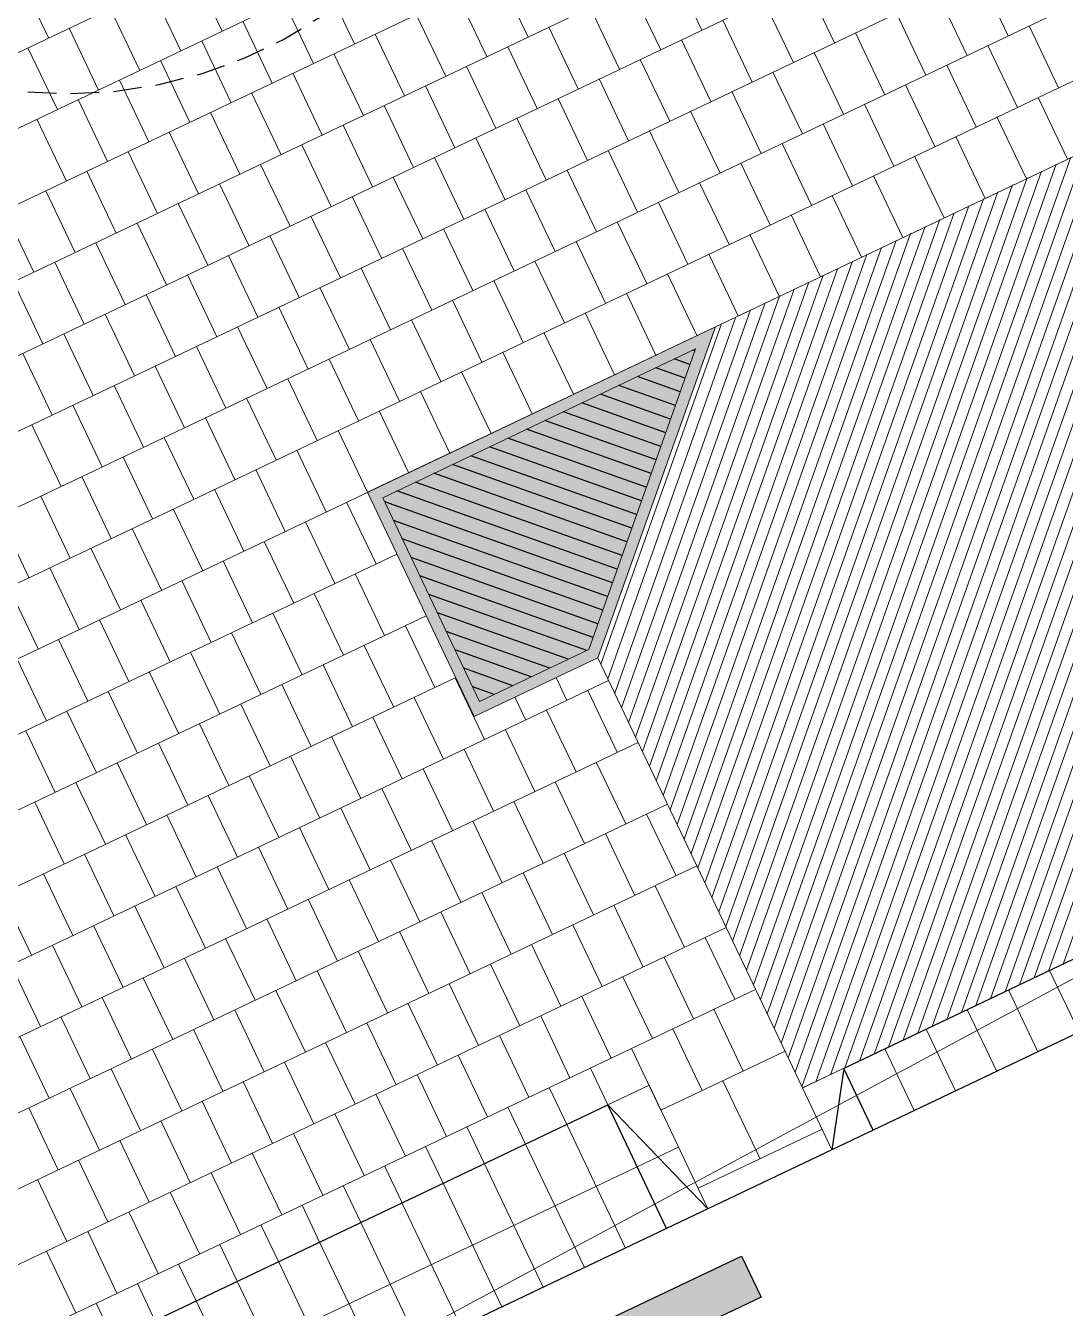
# Model space of a CAD drawing. Header units: metres. Extents: x 678805 to 1359287, y 2747329 to 5497370.
# Drawn here: x 679670.16 to 679679.28, y 2748526.67 to 2748537.93 of the extents above; entities that cross this region are included whole.
import ezdxf
from ezdxf.enums import TextEntityAlignment as Align

# ---------------------------------------------------------------- set-up
doc = ezdxf.new("R2010")
doc.units = ezdxf.units.M
doc.linetypes.add('XREF_MON_SFT_TREES$0$HIDDEN', pattern=[0.375, 0.25, -0.125])
for name, color, linetype in [('00_XREF_MON_HSC_PAVEMENT', 7, 'Continuous'), ('00_XREF_TWQ_SFT_TREES', 7, 'Continuous'), ('00_XREF_TWQ_URBAN CONTEXT', 7, 'Continuous'), ('XREF_MON_EIT SUPPORT$0$02-L-Painted line', 254, 'Continuous'), ('XREF_MON_EIT SUPPORT$0$02-L-PINTURA', 253, 'Continuous'), ('XREF_MON_GENERAL_LAYOUT$0$02-L-Edge Line Stair +10cm', 6, 'Continuous'), ('XREF_MON_GENERAL_LAYOUT$0$02-L-Plan Change', 8, 'Continuous'), ('XREF_MON_HSC_PAVEMENT$0$03-TR-Tree Pit_Green', 74, 'Continuous'), ('XREF_MON_SFT_TREES$0$SL_TREE_CANOPY', 251, 'XREF_MON_SFT_TREES$0$HIDDEN'), ('XREF_MON_SFT_TREES$0$SL_TREE_TRUNK', 251, 'Continuous'), ('XREF_MON_URBAN CONTEXT$0$XREF_MON_EIT SUPPORT', 7, 'Continuous')]:
    doc.layers.add(name, color=color, linetype=linetype)
for name, color, linetype, true_color in [('02-L-Waterfeatures 01', 7, 'Continuous', 0x4da6ff), ('XREF_MON_HSC_PAVEMENT$0$03-TR-Tree Pit_White', 7, 'Continuous', 0xfcfcfc), ('XREF_MON_SFT_TREES$0$SL_TREE_ACACIA_NILOTICA', 7, 'Continuous', 0x264d00)]:
    doc.layers.add(name, color=color, linetype=linetype, true_color=true_color)
for name, color, linetype, lineweight in [('XREF_MON_GENERAL_LAYOUT$0$02-L-Level Curves 0.50m', 33, 'Continuous', 5), ('XREF_MON_GENERAL_LAYOUT$0$02-L-Material Change', 251, 'Continuous', 5), ('XREF_MON_GENERAL_LAYOUT$0$04-BK-Tree Pit', 6, 'Continuous', 5), ('XREF_MON_HSC_PAVEMENT$0$02-L-B-Flat Bar', 251, 'Continuous', 5), ('XREF_MON_HSC_PAVEMENT$0$04-BK-Tree Pit', 6, 'Continuous', 5)]:
    doc.layers.add(name, color=color, linetype=linetype, lineweight=lineweight)
for name, color, linetype, lineweight, true_color in [('XREF_MON_HSC_PAVEMENT$0$02-L-Joints-Paviment_07_Precast Concrete Blocks 60X40', 7, 'Continuous', 5, 0x999999), ('XREF_MON_HSC_PAVEMENT$0$03-TR-Pavement_07_Precast Concrete Blocks 20X10', 7, 'Continuous', 5, 0x999999), ('XREF_MON_HSC_PAVEMENT$0$03-TR-Pavement_07_Precast Concrete Blocks 60X40', 7, 'Continuous', 5, 0x999999)]:
    doc.layers.add(name, color=color, linetype=linetype, lineweight=lineweight, true_color=true_color)
doc.layers.get('XREF_MON_SFT_TREES$0$SL_TREE_ACACIA_NILOTICA').off()
doc.styles.add('XREF_MON_GENERAL_LAYOUT$0$Standard', font='arial.ttf')

# ---------------------------------------------------------------- blocks, each defined once
blk = doc.blocks.new('*U47')
h = blk.add_hatch(color=256)
h.dxf.hatch_style = 1
h.paths.add_polyline_path([(7.523, 14.149), (7.523, 14.549), (13.523, 14.549), (13.523, 14.149)])
h = blk.add_hatch(color=256)
h.dxf.hatch_style = 1
h.paths.add_polyline_path([(7.523, 13.349), (7.523, 13.749), (13.523, 13.749), (13.523, 13.349)])
h = blk.add_hatch(color=256)
h.dxf.hatch_style = 1
h.paths.add_polyline_path([(7.523, 12.549), (7.523, 12.949), (13.523, 12.949), (13.523, 12.549)])
h = blk.add_hatch(color=256)
h.dxf.hatch_style = 1
h.paths.add_polyline_path([(7.523, 11.749), (7.523, 12.149), (13.523, 12.149), (13.523, 11.749)])
h = blk.add_hatch(color=256)
h.dxf.hatch_style = 1
h.paths.add_polyline_path([(7.523, 10.949), (7.523, 11.349), (13.523, 11.349), (13.523, 10.949)])
h = blk.add_hatch(color=256)
h.dxf.hatch_style = 1
h.paths.add_polyline_path([(7.523, 10.149), (7.523, 10.549), (13.523, 10.549), (13.523, 10.149)])
h = blk.add_hatch(color=256)
h.dxf.hatch_style = 1
h.paths.add_polyline_path([(7.523, 9.349), (7.523, 9.749), (13.523, 9.749), (13.523, 9.349)])
h = blk.add_hatch(color=256)
h.dxf.hatch_style = 1
h.paths.add_polyline_path([(7.523, 8.549), (7.523, 8.949), (13.523, 8.949), (13.523, 8.549)])
at = {"layer": 'XREF_MON_EIT SUPPORT$0$02-L-PINTURA'}
for points in [[(7.523, 14.149), (7.523, 14.549), (13.523, 14.549), (13.523, 14.149)], [(7.523, 13.349), (7.523, 13.749), (13.523, 13.749), (13.523, 13.349)], [(7.523, 12.549), (7.523, 12.949), (13.523, 12.949), (13.523, 12.549)], [(7.523, 11.749), (7.523, 12.149), (13.523, 12.149), (13.523, 11.749)], [(7.523, 10.949), (7.523, 11.349), (13.523, 11.349), (13.523, 10.949)], [(7.523, 10.149), (7.523, 10.549), (13.523, 10.549), (13.523, 10.149)], [(7.523, 9.349), (7.523, 9.749), (13.523, 9.749), (13.523, 9.349)], [(7.523, 8.549), (7.523, 8.949), (13.523, 8.949), (13.523, 8.549)]]:
    blk.add_lwpolyline(points, close=True, dxfattribs=at)
blk = doc.blocks.new('XREF_MON_EIT SUPPORT')
at = {"layer": 'XREF_MON_EIT SUPPORT$0$02-L-Painted line', "rotation": 205.4458425004114}
blk.add_blockref('*U47', (679679.558, 2748538.085), dxfattribs=at)
blk = doc.blocks.new('XREF_MON_URBAN CONTEXT')
at = {"layer": 'XREF_MON_URBAN CONTEXT$0$XREF_MON_EIT SUPPORT'}
blk.add_blockref('XREF_MON_EIT SUPPORT', (0, 0), dxfattribs=at)
blk = doc.blocks.new('XREF_MON_SFT_TREES$0$Acacia_nilotica')
h = blk.add_hatch()
h.set_pattern_fill('ANSI31', color=256, scale=0.1)
edge = h.paths.add_edge_path()
edge.add_arc((0, 0), 4, 0, 360)
at = {"layer": 'XREF_MON_SFT_TREES$0$SL_TREE_TRUNK'}
h = blk.add_hatch(color=256, dxfattribs=at)
h.dxf.hatch_style = 1
edge = h.paths.add_edge_path()
edge.add_arc((0, 0), 0.25, 0, 360)
at = {"layer": 'XREF_MON_SFT_TREES$0$SL_TREE_CANOPY', "linetype": 'XREF_MON_SFT_TREES$0$HIDDEN'}
blk.add_circle((0, 0), 4, dxfattribs=at)
at = {"layer": 'XREF_MON_SFT_TREES$0$SL_TREE_TRUNK'}
blk.add_circle((0, 0), 0.25, dxfattribs=at)
blk = doc.blocks.new('XREF_MON_SFT_TREES')
at = {"layer": 'XREF_MON_SFT_TREES$0$SL_TREE_ACACIA_NILOTICA', "rotation": 25.44812939262281}
blk.add_blockref('XREF_MON_SFT_TREES$0$Acacia_nilotica', (679670.523, 2748541.325), dxfattribs=at)
blk = doc.blocks.new('XREF_MON_HSC_PAVEMENT$0$Tree Pit Ford')
at = {"layer": 'XREF_MON_HSC_PAVEMENT$0$03-TR-Tree Pit_Green', "ltscale": 0.3}
h = blk.add_hatch(dxfattribs=at)
h.set_pattern_fill('ANSI31', color=256, scale=0.04)
h.paths.add_polyline_path([(-0.045, 1.149), (1.934, -0.83), (-1.104, -0.83), (-1.104, 1.149)])
at = {"layer": 'XREF_MON_HSC_PAVEMENT$0$03-TR-Tree Pit_White'}
h = blk.add_hatch(color=256, dxfattribs=at)
h.dxf.hatch_style = 1
h.paths.add_polyline_path([(-0.004, 1.249), (2.175, -0.93), (-1.204, -0.93), (-1.204, 1.249)])
blk = doc.blocks.new('*U457')
at = {"layer": 'XREF_MON_HSC_PAVEMENT$0$02-L-Joints-Paviment_07_Precast Concrete Blocks 60X40'}
blk.add_lwpolyline([(0, 0.601), (0, 0.001)], dxfattribs=at)
blk = doc.blocks.new('*U458')
at = {"layer": 'XREF_MON_HSC_PAVEMENT$0$02-L-Joints-Paviment_07_Precast Concrete Blocks 60X40', "color": 0, "linetype": 'ByBlock', "lineweight": -2, "transparency": 16777216, "rotation": 25.45025193008647}
for p in [(679691.679, 2748534.94), (679691.318, 2748534.768), (679690.957, 2748534.596), (679690.596, 2748534.424), (679690.235, 2748534.253), (679689.873, 2748534.081), (679689.512, 2748533.909), (679689.151, 2748533.737), (679688.79, 2748533.565), (679688.429, 2748533.393), (679688.067, 2748533.221), (679687.706, 2748533.049), (679687.345, 2748532.877), (679686.984, 2748532.706), (679686.623, 2748532.534), (679686.262, 2748532.362), (679685.9, 2748532.19), (679685.539, 2748532.018), (679685.178, 2748531.846), (679684.817, 2748531.674), (679684.456, 2748531.502), (679684.094, 2748531.33), (679683.733, 2748531.159), (679683.372, 2748530.987), (679683.011, 2748530.815), (679682.65, 2748530.643), (679682.289, 2748530.471), (679681.927, 2748530.299), (679681.566, 2748530.127), (679681.205, 2748529.955), (679680.844, 2748529.783), (679680.483, 2748529.612), (679680.121, 2748529.44), (679679.76, 2748529.268), (679679.399, 2748529.096), (679679.038, 2748528.924), (679678.677, 2748528.752), (679678.316, 2748528.58), (679677.954, 2748528.408), (679677.593, 2748528.236), (679677.232, 2748528.065)]:
    blk.add_blockref('*U457', p, dxfattribs=at)
blk = doc.blocks.new('XREF_MON_HSC_PAVEMENT')
at = {"layer": 'XREF_MON_HSC_PAVEMENT$0$03-TR-Pavement_07_Precast Concrete Blocks 20X10'}
h = blk.add_hatch(dxfattribs=at)
h.set_pattern_fill('ANSI31', color=256, scale=0.0315, angle=25.5)
h.set_pattern_definition([(70.5, (0, 0), (-0.094275932128, 0.033384858509), [])])
h.paths.add_polyline_path([(679676.974, 2748528.606), (679675.178, 2748532.381), (679676.209, 2748535.285), (679680.101, 2748537.142), (679682.928, 2748536.138), (679683.932, 2748538.965), (679687.777, 2748540.795), (679690.604, 2748539.791), (679691.608, 2748542.618), (679695.453, 2748544.447), (679698.281, 2748543.443), (679699.284, 2748546.271), (679703.122, 2748548.097), (679705.955, 2748547.096), (679706.96, 2748549.923), (679710.804, 2748551.752), (679713.537, 2748550.782), (679713.631, 2748550.749), (679714.635, 2748553.575), (679718.48, 2748555.405), (679721.306, 2748554.401), (679722.311, 2748557.228), (679726.155, 2748559.057), (679728.987, 2748558.052), (679729.991, 2748560.877), (679733.836, 2748562.707), (679736.662, 2748561.703), (679737.666, 2748564.53), (679741.505, 2748566.362), (679744.333, 2748565.358), (679745.341, 2748568.182), (679749.186, 2748570.012), (679752.007, 2748569.011), (679753.031, 2748571.842), (679756.853, 2748573.661), (679759.68, 2748572.657), (679760.684, 2748575.483), (679764.527, 2748577.312), (679767.41, 2748576.278), (679769.209, 2748572.498)])
at = {"layer": 'XREF_MON_HSC_PAVEMENT$0$02-L-B-Flat Bar'}
for points in [[(679676.209, 2748535.285), (679764.525, 2748577.311)], [(679675.178, 2748532.381), (679676.974, 2748528.607)]]:
    blk.add_lwpolyline(points, dxfattribs=at)
at = {"layer": 'XREF_MON_HSC_PAVEMENT$0$02-L-Joints-Paviment_07_Precast Concrete Blocks 60X40'}
for p, q in [((679676.974, 2748528.607), (679769.209, 2748572.498)), ((679673.233, 2748533.204), (679672.975, 2748533.745)), ((679672.872, 2748533.032), (679672.614, 2748533.573)), ((679672.511, 2748532.86), (679672.253, 2748533.402)), ((679672.15, 2748532.688), (679671.892, 2748533.23)), ((679671.788, 2748532.516), (679671.531, 2748533.058)), ((679673.308, 2748532.575), (679673.05, 2748533.116)), ((679672.947, 2748532.403), (679672.689, 2748532.945)), ((679671.427, 2748532.344), (679671.169, 2748532.886)), ((679671.066, 2748532.172), (679670.808, 2748532.714)), ((679672.586, 2748532.231), (679672.328, 2748532.773)), ((679672.224, 2748532.059), (679671.966, 2748532.601)), ((679673.749, 2748532.12), (679673.491, 2748532.662)), ((679670.705, 2748532), (679670.447, 2748532.542)), ((679673.388, 2748531.948), (679673.13, 2748532.49)), ((679670.344, 2748531.829), (679670.086, 2748532.37)), ((679671.863, 2748531.887), (679671.605, 2748532.429)), ((679671.502, 2748531.715), (679671.244, 2748532.257)), ((679673.026, 2748531.776), (679672.769, 2748532.318)), ((679672.665, 2748531.604), (679672.407, 2748532.146)), ((679674.185, 2748531.663), (679673.927, 2748532.205)), ((679674.907, 2748532.007), (679674.812, 2748532.207)), ((679671.141, 2748531.543), (679670.883, 2748532.085)), ((679673.824, 2748531.491), (679673.566, 2748532.033)), ((679674.546, 2748531.835), (679674.451, 2748532.035)), ((679675.348, 2748531.552), (679675.09, 2748532.094)), ((679670.78, 2748531.372), (679670.522, 2748531.913)), ((679672.304, 2748531.432), (679672.046, 2748531.974)), ((679674.987, 2748531.38), (679674.729, 2748531.922)), ((679671.943, 2748531.261), (679671.685, 2748531.802)), ((679673.462, 2748531.319), (679673.205, 2748531.861)), ((679670.418, 2748531.2), (679670.161, 2748531.741)), ((679673.101, 2748531.147), (679672.843, 2748531.689)), ((679674.626, 2748531.208), (679674.368, 2748531.75)), ((679671.582, 2748531.089), (679671.324, 2748531.631)), ((679674.264, 2748531.036), (679674.007, 2748531.578)), ((679672.74, 2748530.975), (679672.482, 2748531.517)), ((679675.423, 2748530.923), (679675.165, 2748531.465)), ((679671.22, 2748530.917), (679670.963, 2748531.459)), ((679673.903, 2748530.865), (679673.645, 2748531.406)), ((679670.859, 2748530.745), (679670.601, 2748531.287)), ((679672.379, 2748530.804), (679672.121, 2748531.345)), ((679675.062, 2748530.751), (679674.804, 2748531.293)), ((679672.018, 2748530.632), (679671.76, 2748531.174)), ((679673.542, 2748530.693), (679673.284, 2748531.234)), ((679670.498, 2748530.573), (679670.24, 2748531.115)), ((679673.181, 2748530.521), (679672.923, 2748531.063)), ((679674.7, 2748530.579), (679674.443, 2748531.121)), ((679671.656, 2748530.46), (679671.399, 2748531.002)), ((679674.339, 2748530.408), (679674.081, 2748530.949)), ((679675.864, 2748530.468), (679675.606, 2748531.01)), ((679671.295, 2748530.288), (679671.037, 2748530.83)), ((679672.82, 2748530.349), (679672.562, 2748530.891)), ((679675.502, 2748530.297), (679675.245, 2748530.838)), ((679672.458, 2748530.177), (679672.201, 2748530.719)), ((679673.978, 2748530.236), (679673.72, 2748530.777)), ((679670.934, 2748530.116), (679670.676, 2748530.658)), ((679673.617, 2748530.064), (679673.359, 2748530.606)), ((679675.141, 2748530.125), (679674.883, 2748530.667)), ((679670.573, 2748529.944), (679670.315, 2748530.486)), ((679672.097, 2748530.005), (679671.839, 2748530.547)), ((679674.78, 2748529.953), (679674.522, 2748530.495)), ((679671.736, 2748529.833), (679671.478, 2748530.375)), ((679673.256, 2748529.892), (679672.998, 2748530.434)), ((679675.938, 2748529.84), (679675.681, 2748530.381)), ((679670.212, 2748529.772), (679669.954, 2748530.314)), ((679672.894, 2748529.72), (679672.637, 2748530.262)), ((679674.419, 2748529.781), (679674.161, 2748530.323)), ((679671.375, 2748529.661), (679671.117, 2748530.203)), ((679674.058, 2748529.609), (679673.8, 2748530.151)), ((679675.577, 2748529.668), (679675.319, 2748530.21)), ((679671.014, 2748529.49), (679670.756, 2748530.031)), ((679672.533, 2748529.548), (679672.275, 2748530.09)), ((679675.216, 2748529.496), (679674.958, 2748530.038)), ((679672.172, 2748529.376), (679671.914, 2748529.918)), ((679673.696, 2748529.437), (679673.439, 2748529.979)), ((679676.379, 2748529.385), (679676.121, 2748529.927)), ((679670.652, 2748529.318), (679670.395, 2748529.859)), ((679673.335, 2748529.265), (679673.077, 2748529.807)), ((679674.855, 2748529.324), (679674.597, 2748529.866)), ((679670.291, 2748529.146), (679670.033, 2748529.688)), ((679671.811, 2748529.204), (679671.553, 2748529.746)), ((679674.494, 2748529.152), (679674.236, 2748529.694)), ((679676.018, 2748529.213), (679675.76, 2748529.755)), ((679671.45, 2748529.033), (679671.192, 2748529.574)), ((679672.974, 2748529.093), (679672.716, 2748529.635)), ((679675.657, 2748529.041), (679675.399, 2748529.583)), ((679672.613, 2748528.922), (679672.355, 2748529.463)), ((679674.132, 2748528.98), (679673.875, 2748529.522)), ((679671.088, 2748528.861), (679670.831, 2748529.402)), ((679673.771, 2748528.808), (679673.513, 2748529.35)), ((679675.296, 2748528.869), (679675.038, 2748529.411)), ((679670.727, 2748528.689), (679670.469, 2748529.231)), ((679672.252, 2748528.75), (679671.994, 2748529.292)), ((679674.934, 2748528.697), (679674.677, 2748529.239)), ((679676.454, 2748528.756), (679676.196, 2748529.298)), ((679671.89, 2748528.578), (679671.633, 2748529.12)), ((679673.41, 2748528.636), (679673.152, 2748529.178)), ((679676.093, 2748528.584), (679675.835, 2748529.126)), ((679670.366, 2748528.517), (679670.108, 2748529.059)), ((679673.049, 2748528.465), (679672.791, 2748529.006)), ((679674.573, 2748528.526), (679674.315, 2748529.067)), ((679671.529, 2748528.406), (679671.271, 2748528.948)), ((679674.212, 2748528.354), (679673.954, 2748528.895)), ((679675.732, 2748528.412), (679675.474, 2748528.954)), ((679671.168, 2748528.234), (679670.91, 2748528.776)), ((679672.688, 2748528.293), (679672.43, 2748528.834)), ((679675.266, 2748528.459), (679675.113, 2748528.782)), ((679672.326, 2748528.121), (679672.069, 2748528.663)), ((679673.851, 2748528.182), (679673.593, 2748528.724)), ((679676.276, 2748528.671), (679676.602, 2748527.987)), ((679670.21, 2748526.053), (679675.628, 2748528.631)), ((679670.807, 2748528.062), (679670.549, 2748528.604)), ((679673.49, 2748528.01), (679673.232, 2748528.552)), ((679674.905, 2748528.287), (679674.751, 2748528.61)), ((679675.628, 2748528.631), (679676.143, 2748527.547)), ((679670.446, 2748527.89), (679670.188, 2748528.432)), ((679671.965, 2748527.949), (679671.707, 2748528.491)), ((679674.544, 2748528.115), (679674.39, 2748528.438)), ((679671.604, 2748527.777), (679671.346, 2748528.319)), ((679673.128, 2748527.838), (679672.871, 2748528.38)), ((679672.767, 2748527.666), (679672.509, 2748528.208)), ((679674.183, 2748527.943), (679674.029, 2748528.267)), ((679671.243, 2748527.605), (679670.985, 2748528.147)), ((679673.822, 2748527.771), (679673.668, 2748528.095)), ((679670.882, 2748527.433), (679670.624, 2748527.975)), ((679672.406, 2748527.494), (679672.148, 2748528.036)), ((679672.045, 2748527.322), (679671.787, 2748527.864)), ((679673.461, 2748527.599), (679673.307, 2748527.923)), ((679670.52, 2748527.261), (679670.263, 2748527.803)), ((679673.099, 2748527.428), (679672.945, 2748527.751)), ((679671.684, 2748527.151), (679671.426, 2748527.692)), ((679672.738, 2748527.256), (679672.584, 2748527.579)), ((679671.323, 2748526.979), (679671.065, 2748527.52)), ((679670.961, 2748526.807), (679670.704, 2748527.349)), ((679675.782, 2748527.375), (679671.087, 2748525.141)), ((679672.377, 2748527.084), (679672.223, 2748527.407)), ((679672.016, 2748526.912), (679671.862, 2748527.235)), ((679670.6, 2748526.635), (679670.342, 2748527.177)), ((679671.655, 2748526.74), (679671.501, 2748527.063)), ((679671.293, 2748526.568), (679671.14, 2748526.892)), ((679670.932, 2748526.396), (679670.778, 2748526.72))]:
    blk.add_line(p, q, dxfattribs=at)
for points in [[(679670.361, 2748537.818), (679670.103, 2748538.359)], [(679671.882, 2748537.877), (679671.625, 2748538.419)], [(679674.567, 2748537.825), (679674.309, 2748538.367)], [(679676.091, 2748537.886), (679675.833, 2748538.428)], [(679678.778, 2748537.836), (679678.52, 2748538.378)], [(679671.521, 2748537.705), (679671.263, 2748538.247)], [(679673.045, 2748537.766), (679672.788, 2748538.308)], [(679675.73, 2748537.714), (679675.472, 2748538.256)], [(679677.254, 2748537.775), (679676.996, 2748538.317)], [(679672.684, 2748537.594), (679672.426, 2748538.136)], [(679674.205, 2748537.654), (679673.948, 2748538.195)], [(679676.893, 2748537.603), (679676.635, 2748538.145)], [(679678.417, 2748537.664), (679678.159, 2748538.206)], [(679671.16, 2748537.533), (679670.902, 2748538.075)], [(679673.844, 2748537.482), (679673.586, 2748538.023)], [(679675.369, 2748537.543), (679675.111, 2748538.084)], [(679678.056, 2748537.492), (679677.798, 2748538.034)], [(679670.799, 2748537.361), (679670.541, 2748537.903)], [(679672.323, 2748537.422), (679672.065, 2748537.964)], [(679675.007, 2748537.371), (679674.75, 2748537.912)], [(679676.532, 2748537.431), (679676.274, 2748537.973)], [(679679.219, 2748537.381), (679678.961, 2748537.923)], [(679671.962, 2748537.25), (679671.704, 2748537.792)], [(679673.483, 2748537.31), (679673.225, 2748537.852)], [(679676.17, 2748537.26), (679675.913, 2748537.801)], [(679677.695, 2748537.32), (679677.437, 2748537.862)], [(679670.438, 2748537.19), (679670.18, 2748537.731)], [(679673.122, 2748537.138), (679672.864, 2748537.68)], [(679674.646, 2748537.199), (679674.388, 2748537.741)], [(679677.333, 2748537.149), (679677.076, 2748537.69)], [(679678.858, 2748537.209), (679678.6, 2748537.751)], [(679671.601, 2748537.078), (679671.343, 2748537.62)], [(679674.285, 2748537.027), (679674.027, 2748537.569)], [(679675.809, 2748537.088), (679675.551, 2748537.63)], [(679678.496, 2748537.038), (679678.239, 2748537.579)], [(679671.239, 2748536.907), (679670.982, 2748537.448)], [(679672.761, 2748536.966), (679672.503, 2748537.508)], [(679675.448, 2748536.916), (679675.19, 2748537.458)], [(679676.972, 2748536.977), (679676.714, 2748537.518)], [(679672.4, 2748536.794), (679672.142, 2748537.336)], [(679673.924, 2748536.855), (679673.666, 2748537.397)], [(679676.611, 2748536.805), (679676.353, 2748537.347)], [(679678.135, 2748536.866), (679677.877, 2748537.407)], [(679670.878, 2748536.735), (679670.62, 2748537.277)], [(679673.563, 2748536.683), (679673.305, 2748537.225)], [(679675.087, 2748536.744), (679674.829, 2748537.286)], [(679677.774, 2748536.694), (679677.516, 2748537.236)], [(679679.298, 2748536.755), (679679.04, 2748537.296)], [(679670.517, 2748536.563), (679670.259, 2748537.105)], [(679672.038, 2748536.622), (679671.781, 2748537.164)], [(679674.726, 2748536.572), (679674.468, 2748537.114)], [(679676.25, 2748536.633), (679675.992, 2748537.175)], [(679678.937, 2748536.583), (679678.679, 2748537.125)], [(679671.677, 2748536.45), (679671.419, 2748536.992)], [(679673.201, 2748536.511), (679672.944, 2748537.053)], [(679675.889, 2748536.461), (679675.631, 2748537.003)], [(679677.413, 2748536.522), (679677.155, 2748537.064)], [(679672.84, 2748536.339), (679672.582, 2748536.881)], [(679674.364, 2748536.4), (679674.107, 2748536.942)], [(679677.052, 2748536.35), (679676.794, 2748536.892)], [(679678.576, 2748536.411), (679678.318, 2748536.953)], [(679671.316, 2748536.279), (679671.058, 2748536.82)], [(679674.003, 2748536.228), (679673.745, 2748536.77)], [(679675.527, 2748536.289), (679675.27, 2748536.831)], [(679678.215, 2748536.239), (679677.957, 2748536.781)], [(679670.955, 2748536.107), (679670.697, 2748536.648)], [(679672.479, 2748536.168), (679672.221, 2748536.709)], [(679675.166, 2748536.117), (679674.908, 2748536.659)], [(679676.691, 2748536.178), (679676.433, 2748536.72)], [(679672.118, 2748535.996), (679671.86, 2748536.537)], [(679673.642, 2748536.056), (679673.384, 2748536.598)], [(679676.329, 2748536.006), (679676.071, 2748536.548)], [(679677.854, 2748536.067), (679677.596, 2748536.609)], [(679670.594, 2748535.935), (679670.336, 2748536.477)], [(679673.281, 2748535.885), (679673.023, 2748536.426)], [(679674.805, 2748535.945), (679674.547, 2748536.487)], [(679677.492, 2748535.895), (679677.235, 2748536.437)], [(679670.232, 2748535.763), (679669.975, 2748536.305)], [(679671.757, 2748535.824), (679671.499, 2748536.366)], [(679674.444, 2748535.774), (679674.186, 2748536.315)], [(679675.968, 2748535.834), (679675.71, 2748536.376)], [(679671.395, 2748535.652), (679671.138, 2748536.194)], [(679672.92, 2748535.713), (679672.662, 2748536.255)], [(679675.607, 2748535.663), (679675.349, 2748536.204)], [(679677.131, 2748535.723), (679676.873, 2748536.265)], [(679672.558, 2748535.541), (679672.301, 2748536.083)], [(679674.083, 2748535.602), (679673.825, 2748536.143)], [(679676.77, 2748535.552), (679676.512, 2748536.093)], [(679671.034, 2748535.48), (679670.776, 2748536.022)], [(679673.722, 2748535.43), (679673.464, 2748535.972)], [(679675.246, 2748535.491), (679674.988, 2748536.032)], [(679670.673, 2748535.308), (679670.415, 2748535.85)], [(679672.197, 2748535.369), (679671.939, 2748535.911)], [(679674.885, 2748535.319), (679674.627, 2748535.861)], [(679676.409, 2748535.38), (679676.151, 2748535.921)], [(679671.836, 2748535.197), (679671.578, 2748535.739)], [(679673.36, 2748535.258), (679673.103, 2748535.8)], [(679676.048, 2748535.208), (679675.79, 2748535.75)], [(679670.312, 2748535.136), (679670.054, 2748535.678)], [(679672.999, 2748535.086), (679672.741, 2748535.628)], [(679674.523, 2748535.147), (679674.266, 2748535.689)], [(679671.475, 2748535.025), (679671.217, 2748535.567)], [(679674.162, 2748534.975), (679673.904, 2748535.517)], [(679675.686, 2748535.036), (679675.429, 2748535.578)], [(679672.638, 2748534.914), (679672.38, 2748535.456)], [(679675.325, 2748534.864), (679675.067, 2748535.406)], [(679671.114, 2748534.853), (679670.856, 2748535.395)], [(679673.801, 2748534.803), (679673.543, 2748535.345)], [(679670.753, 2748534.681), (679670.495, 2748535.223)], [(679672.277, 2748534.742), (679672.019, 2748535.284)], [(679674.964, 2748534.692), (679674.706, 2748535.234)], [(679671.916, 2748534.57), (679671.658, 2748535.112)], [(679673.44, 2748534.631), (679673.182, 2748535.173)], [(679674.603, 2748534.52), (679674.345, 2748535.062)], [(679670.391, 2748534.51), (679670.134, 2748535.051)], [(679673.079, 2748534.459), (679672.821, 2748535.001)], [(679671.554, 2748534.399), (679671.297, 2748534.94)], [(679674.242, 2748534.348), (679673.984, 2748534.89)], [(679671.193, 2748534.227), (679670.935, 2748534.768)], [(679672.717, 2748534.288), (679672.46, 2748534.829)], [(679672.356, 2748534.116), (679672.098, 2748534.657)], [(679673.88, 2748534.177), (679673.623, 2748534.718)], [(679670.832, 2748534.055), (679670.574, 2748534.597)], [(679673.519, 2748534.005), (679673.261, 2748534.546)], [(679670.471, 2748533.883), (679670.213, 2748534.425)], [(679671.995, 2748533.944), (679671.737, 2748534.486)], [(679671.634, 2748533.772), (679671.376, 2748534.314)], [(679673.158, 2748533.833), (679672.9, 2748534.375)], [(679672.797, 2748533.661), (679672.539, 2748534.203)], [(679671.273, 2748533.6), (679671.015, 2748534.142)], [(679670.911, 2748533.428), (679670.654, 2748533.97)], [(679672.436, 2748533.489), (679672.178, 2748534.031)], [(679672.074, 2748533.317), (679671.817, 2748533.859)], [(679670.55, 2748533.256), (679670.292, 2748533.798)], [(679670.189, 2748533.084), (679669.931, 2748533.626)], [(679671.713, 2748533.145), (679671.455, 2748533.687)], [(679671.352, 2748532.973), (679671.094, 2748533.515)], [(679670.991, 2748532.802), (679670.733, 2748533.343)], [(679670.63, 2748532.63), (679670.372, 2748533.171)], [(679670.269, 2748532.458), (679670.011, 2748533)], [(679675.266, 2748528.459), (679675.782, 2748527.375)], [(679674.905, 2748528.287), (679675.421, 2748527.203)], [(679675.885, 2748528.089), (679670.468, 2748525.511)], [(679674.544, 2748528.115), (679675.06, 2748527.032)], [(679674.183, 2748527.943), (679674.698, 2748526.86)], [(679673.822, 2748527.771), (679674.337, 2748526.688)], [(679673.46, 2748527.6), (679673.976, 2748526.516)], [(679676.143, 2748527.547), (679675.782, 2748527.375)], [(679673.099, 2748527.428), (679673.615, 2748526.344)], [(679672.738, 2748527.256), (679673.254, 2748526.172)], [(679672.377, 2748527.084), (679672.893, 2748526)], [(679672.016, 2748526.912), (679672.531, 2748525.828)], [(679671.655, 2748526.74), (679672.17, 2748525.657)]]:
    blk.add_lwpolyline(points, dxfattribs=at)
at = {"layer": 'XREF_MON_HSC_PAVEMENT$0$03-TR-Pavement_07_Precast Concrete Blocks 60X40'}
for p, q in [((679664.351, 2748532.3), (679775.943, 2748585.402)), ((679664.609, 2748531.758), (679776.133, 2748584.828)), ((679664.867, 2748531.216), (679776.322, 2748584.254)), ((679665.125, 2748530.674), (679776.512, 2748583.68)), ((679665.382, 2748530.133), (679776.702, 2748583.105)), ((679663.316, 2748534.465), (679686.674, 2748545.58)), ((679663.575, 2748533.924), (679686.993, 2748545.068)), ((679663.834, 2748533.382), (679687.313, 2748544.555)), ((679664.092, 2748532.841), (679687.632, 2748544.043)), ((679673.416, 2748533.291), (679667.268, 2748530.365)), ((679673.674, 2748532.749), (679667.526, 2748529.823)), ((679673.932, 2748532.207), (679666.161, 2748528.509)), ((679675.273, 2748532.181), (679666.419, 2748527.968)), ((679675.531, 2748531.639), (679666.678, 2748527.426)), ((679675.789, 2748531.097), (679666.937, 2748526.885)), ((679676.047, 2748530.556), (679667.195, 2748526.343)), ((679676.304, 2748530.014), (679667.454, 2748525.802)), ((679676.562, 2748529.472), (679667.712, 2748525.261)), ((679676.82, 2748528.93), (679675.732, 2748528.412))]:
    blk.add_line(p, q, dxfattribs=at)
at = {"layer": 'XREF_MON_HSC_PAVEMENT$0$02-L-Joints-Paviment_07_Precast Concrete Blocks 60X40'}
blk.add_blockref('*U458', (0, 0), dxfattribs=at)
at = {"layer": 'XREF_MON_HSC_PAVEMENT$0$04-BK-Tree Pit', "xscale": -1, "rotation": 205.4481099310774}
blk.add_blockref('XREF_MON_HSC_PAVEMENT$0$Tree Pit Ford', (679674.645, 2748533.51), dxfattribs=at)
blk = doc.blocks.new('XREF_MON_GENERAL_LAYOUT$0$Tree Pit Ford')
at = {"ltscale": 0.3}
blk.add_lwpolyline([(-0.045, 1.149), (1.934, -0.83), (-1.104, -0.83), (-1.104, 1.149)], close=True, dxfattribs=at)
at = {"layer": 'XREF_MON_GENERAL_LAYOUT$0$02-L-Material Change', "ltscale": 0.3}
blk.add_lwpolyline([(-0.004, 1.249), (2.175, -0.93), (-1.204, -0.93), (-1.204, 1.249)], close=True, dxfattribs=at)
blk = doc.blocks.new('XREF_MON_GENERAL_LAYOUT')
at = {"layer": 'XREF_MON_GENERAL_LAYOUT$0$02-L-Edge Line Stair +10cm'}
blk.add_lwpolyline([(679677.593, 2748528.237), (679675.782, 2748527.375)], dxfattribs=at)
at = {"layer": 'XREF_MON_GENERAL_LAYOUT$0$02-L-Level Curves 0.50m', "ltscale": 0.3}
blk.add_lwpolyline([(679682.069, 2748531.031), (679671.493, 2748525.334)], dxfattribs=at)
at = {"layer": 'XREF_MON_GENERAL_LAYOUT$0$02-L-Material Change', "ltscale": 0.3}
for p, q in [((679675.628, 2748528.631), (679676.143, 2748527.547, 0)), ((679677.146, 2748528.246), (679676.057, 2748527.728))]:
    blk.add_line(p, q, dxfattribs=at)
for points in [[(679764.509, 2748577.304), (679676.209, 2748535.285)], [(679675.178, 2748532.381), (679676.974, 2748528.607)]]:
    blk.add_lwpolyline(points, dxfattribs=at)
at = {"layer": 'XREF_MON_GENERAL_LAYOUT$0$02-L-Material Change', "ltscale": 0.3, "elevation": 0}
for points in [[(679677.331, 2748528.777), (679676.97, 2748528.605)], [(679675.266, 2748528.459), (679675.628, 2748528.631)], [(679677.232, 2748528.065), (679676.974, 2748528.607)]]:
    blk.add_lwpolyline(points, dxfattribs=at)
at = {"layer": 'XREF_MON_GENERAL_LAYOUT$0$02-L-Plan Change'}
for p, q in [((679768.848, 2748572.326, 0), (679677.335, 2748528.779, 0)), ((679769.105, 2748571.785), (679677.593, 2748528.237)), ((679670.571, 2748526.224, 0), (679675.266, 2748528.459, 0)), ((679675.782, 2748527.375), (679671.087, 2748525.141))]:
    blk.add_line(p, q, dxfattribs=at)
at = {"layer": 'XREF_MON_GENERAL_LAYOUT$0$02-L-Plan Change', "elevation": 0}
for points in [[(679677.335, 2748528.779), (679677.232, 2748528.065)], [(679677.593, 2748528.237), (679677.335, 2748528.779)], [(679675.782, 2748527.375), (679675.266, 2748528.459)], [(679676.143, 2748527.547), (679675.266, 2748528.459)]]:
    blk.add_lwpolyline(points, dxfattribs=at)
at = {"layer": 'XREF_MON_GENERAL_LAYOUT$0$04-BK-Tree Pit', "xscale": -1, "rotation": 205.4481099310774}
blk.add_blockref('XREF_MON_GENERAL_LAYOUT$0$Tree Pit Ford', (679674.645, 2748533.51), dxfattribs=at)
at = {"style": 'XREF_MON_GENERAL_LAYOUT$0$Standard'}
for tag, rotation, p in [('604,00', 330.2643, (679905.77, 2748776.558)), ('603,00', 330.2643, (679901.861, 2748753.477)), ('600,00', 133.826, (679944.597, 2748745.153)), ('602,00', 330.2643, (679883.319, 2748738.727)), ('601,00', 117.8906, (679920.972, 2748732.87)), ('601,00', 330.2643, (679864.777, 2748723.976)), ('600,00', 40.8833, (679777.405, 2748705.444, 1.17)), ('602,00', 330.2643, (679941.275, 2748705.483)), ('601,00', 40.8833, (679701.798, 2748703.889, 1.17)), ('598,00', 62.091, (679810.267, 2748702.619)), ('600,00', 330.2643, (679877.781, 2748691.131)), ('600,00', 19.5511, (679920.444, 2748685.496)), ('601,00', 330.2643, (679934.813, 2748683.804)), ('599,00', 330.2643, (679854.567, 2748679.061)), ('600,00', 88.3928, (679743.913, 2748675.572)), ('599,00', 20.6086, (679924.26, 2748675.216)), ('601,00', 88.3928, (679728.035, 2748671.318, -2)), ('602,00', 88.3928, (679711.826, 2748665.966, -1)), ('603,00', 88.3928, (679695.615, 2748660.611)), ('599,00', 40.8833, (679788.807, 2748655.829, 1.17)), ('601,00', 40.8833, (679627.612, 2748644.603, 1.17)), ('603,00', 41.7058, (679702.499, 2748628.484, 1.17)), ('600,00', 40.8833, (679645.925, 2748597.926, 1.17)), ('599,00', 34.2277, (679673.574, 2748555.136, 5.34))]:
    blk.add_attdef(tag, text='', height=1, rotation=rotation, dxfattribs=at).set_placement(p, align=Align.MIDDLE)
at = {"ltscale": 0.3, "style": 'XREF_MON_GENERAL_LAYOUT$0$Standard'}
for tag, rotation, p in [('603,50', 330.2643, (679911.501, 2748760.57)), ('602,50', 330.2643, (679892.865, 2748745.846)), ('600,50', 133.826, (679933.048, 2748738.729)), ('601,50', 330.2643, (679873.581, 2748731.671)), ('601,50', 101.2857, (679909.522, 2748726.945)), ('602,50', 330.2643, (679948.625, 2748713.86)), ('600,50', 39.606, (679743.243, 2748706.971)), ('600,50', 330.2643, (679880.266, 2748702.726)), ('600,50', 17.3537, (679917.615, 2748690.554)), ('599,50', 330.2643, (679867.197, 2748684.716)), ('599,50', 18.8944, (679921.71, 2748680.578)), ('599,50', 39.606, (679778.991, 2748677.241)), ('600,50', 88.3928, (679735.925, 2748673.586)), ('601,50', 88.3928, (679719.906, 2748668.581)), ('602,50', 88.3928, (679703.474, 2748663.452)), ('598,50', 330.2643, (679861.765, 2748662.397)), ('601,50', 39.606, (679610.513, 2748662.061)), ('600,00', 41.7058, (679752.308, 2748637.685)), ('601,00', 41.7058, (679736.044, 2748634.538)), ('599,00', 35.0835, (679763.043, 2748634.415, 1.17)), ('602,00', 41.7058, (679720.174, 2748633.096, 1.17)), ('600,00', 35.0835, (679747.063, 2748629.903, 1.17)), ('601,00', 35.0835, (679731.246, 2748625.239, 1.17)), ('600,50', 39.606, (679636.92, 2748621.339)), ('602,00', 35.0835, (679715.4, 2748620.639, 1.17)), ('599,50', 28.7604, (679659.482, 2748574.323))]:
    blk.add_attdef(tag, text='', height=1, rotation=rotation, dxfattribs=at).set_placement(p, align=Align.MIDDLE)

msp = doc.modelspace()

# ---------------------------------------------------------------- block references
at = {"layer": '00_XREF_MON_HSC_PAVEMENT'}
msp.add_blockref('XREF_MON_HSC_PAVEMENT', (0, 0), dxfattribs=at)
at = {"layer": '00_XREF_TWQ_SFT_TREES'}
msp.add_blockref('XREF_MON_SFT_TREES', (0, 0), dxfattribs=at)
at = {"layer": '00_XREF_TWQ_URBAN CONTEXT'}
msp.add_blockref('XREF_MON_URBAN CONTEXT', (0, 0), dxfattribs=at)
at = {"layer": '02-L-Waterfeatures 01', "color": 18, "true_color": 0x000000}
msp.add_blockref('XREF_MON_GENERAL_LAYOUT', (0, 0), dxfattribs=at)

doc.saveas('drawing.dxf')
